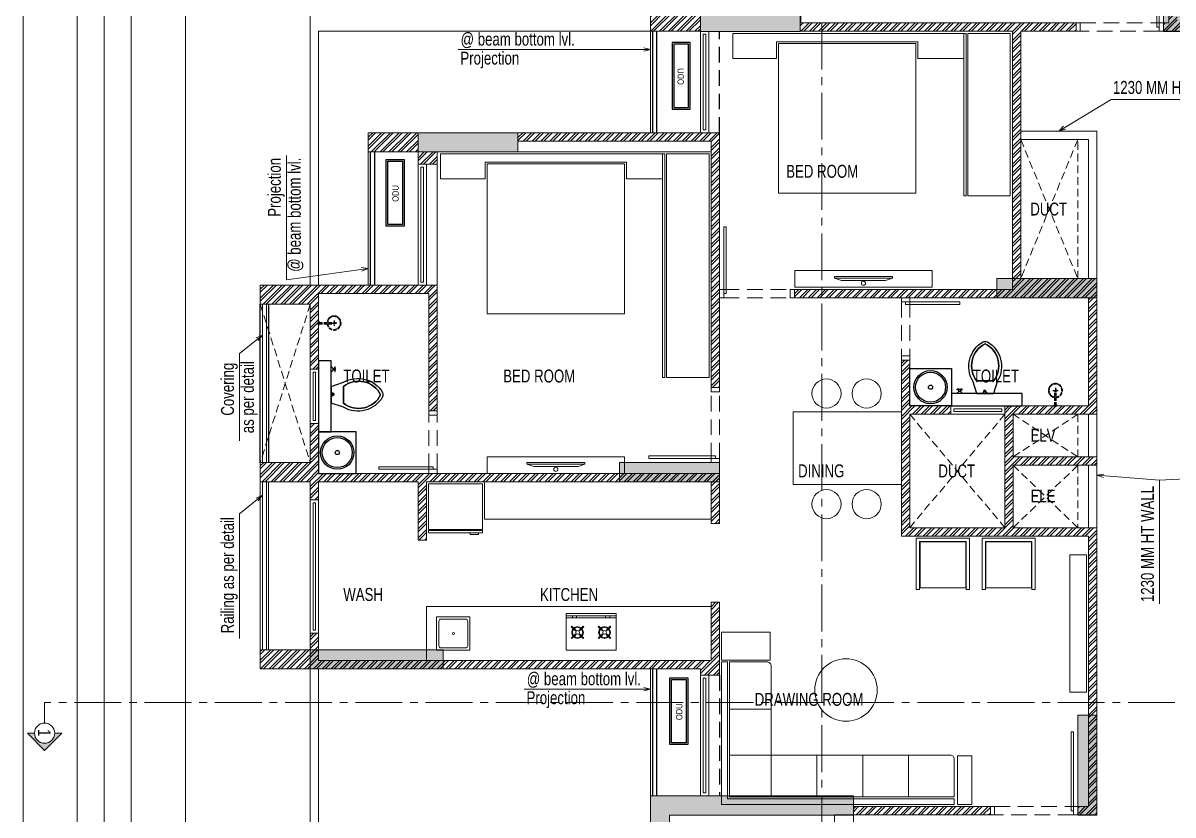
# Model space of a CAD drawing. Header units: inches. Extents: x 822859 to 1009930, y 496782 to 576896.
# Drawn here: x 859836 to 873649, y 515730 to 525241 of the extents above; entities that cross this region are included whole.
import ezdxf
from ezdxf.enums import TextEntityAlignment as Align

# ---------------------------------------------------------------- set-up
doc = ezdxf.new("R2010")
doc.units = ezdxf.units.IN
doc.header["$LTSCALE"] = 750
doc.header["$MEASUREMENT"] = 0
for name, pattern in [('CENTER', [2, 1.25, -0.25, 0.25, -0.25]), ('CENTER2', [1.125, 0.75, -0.125, 0.125, -0.125]), ('HIDDEN', [0.375, 0.25, -0.125]), ('HIDDEN2', [0.1875, 0.125, -0.0625])]:
    doc.linetypes.add(name, pattern=pattern)
for name, color, linetype, lineweight in [('COLUMN', 5, 'Continuous', 13), ('d-fur', 250, 'Continuous', 9), ('DOOR-MSA', 8, 'Continuous', 13), ('DOTTED LINE-MSA', 8, 'HIDDEN2', 13), ('ELE-01-MSA', 8, 'Continuous', 18), ('ELE-03-MSA', 145, 'Continuous', 18), ('ELE-04-MSA', 139, 'Continuous', 15), ('FURNITURE-MSA', 251, 'Continuous', 5), ('SECTION LINE', 14, 'CENTER', 9), ('TEXT DETAIL-MSA', 8, 'Continuous', 13), ('TEXT ROOM NAME-MSA', 8, 'Continuous', 13), ('WALL HATCH-MSA', 251, 'Continuous', 9), ('WALL-MSA', 11, 'Continuous', 18), ('WINDOW-MSA', 8, 'Continuous', 13)]:
    doc.layers.add(name, color=color, linetype=linetype, lineweight=lineweight)
for name, color, linetype in [('ELE-02-MSA', 8, 'Continuous'), ('P.FIXTURE', 8, 'Continuous'), ('R.C.C HATCH-MSA', 250, 'Continuous')]:
    doc.layers.add(name, color=color, linetype=linetype)
doc.styles.add('125', font='swisscl.ttf', dxfattribs={"height": 125})
doc.styles.add('ARIAL', font='ARIALN.TTF', dxfattribs={"height": 360})
doc.styles.add('Arial Narrow', font='swisscl.ttf', dxfattribs={"height": 150})
doc.styles.add('Arial-Reg', font='swisscl.ttf', dxfattribs={"height": 155})
doc.styles.add('MtXpl_Swis721_LtCn_B', font='swisscl.ttf')
doc.dimstyles.new('100 K.T', dxfattribs={"dimtxt": 360, "dimasz": 80, "dimexe": 0.18, "dimexo": 0.0625, "dimgap": 1, "dimtad": 1, "dimdec": 0, "dimzin": 0, "dimdsep": 46, "dimtxsty": 'ARIAL', "dimblk": 'DOT', "dimcen": 0.09, "dimse1": 1, "dimse2": 1, "dimclrd": 50, "dimclrt": 256, "dimadec": 0, "dimazin": 0, "dimtfac": 1, "dimtdec": 0, "dimtofl": 0, "dimtmove": 1, "dimatfit": 0, "dimfxl": 1, "dimtolj": 1, "dimtzin": 0, "dimlwd": -1, "dimarcsym": 0})
pattern_1 = [(45, (36976.4, 0), (-53.0330086, 53.0330086), []), (45, (37011.755, 0), (-53.0330086, 53.0330086), [])]

# ---------------------------------------------------------------- blocks, each defined once
blk = doc.blocks.new('t4tgg34')
for points in [[(375405, -62759), (375391, -62745), (375391, -62738), (375371, -62738), (375371, -62720), (375391, -62720), (375391, -62713), (375405, -62699), (375405, -62635), (375255, -62585, 0.412342), (374785, -62709, 0.132891), (374785, -62761, 0.412336), (375255, -62885), (375405, -62835)], [(375255, -62835, -0.475238), (374809, -62735, -0.475243), (375255, -62635)]]:
    blk.add_lwpolyline(points, format="xyb", close=True)
blk.add_lwpolyline([(375255, -62835), (375255, -62635, 0.475243), (374809, -62735, 0.475238), (375255, -62835, 0.489246)], format="xyb")
blk.add_lwpolyline([(375405, -62635), (375405, -62699), (375391, -62713), (375391, -62720), (375371, -62720), (375371, -62738), (375391, -62738), (375391, -62745), (375405, -62759), (375405, -62699), (375405, -62835)])
blk = doc.blocks.new('9')
at = {"linetype": 'Continuous'}
for p, q in [((709870, -390415), (709870, -390434)), ((709876, -390434), (709870, -390434)), ((709876, -390415), (709876, -390434))]:
    blk.add_line(p, q, dxfattribs=at)
for points in [[(709876, -390396), (709876, -390377), (709870, -390377), (709870, -390396)], [(709895, -390396), (709920, -390370), (709920, -390440), (709895, -390415)]]:
    blk.add_lwpolyline(points, dxfattribs=at)
blk.add_lwpolyline([(709895, -390415), (709870, -390415), (709870, -390396), (709895, -390396)], close=True, dxfattribs=at)
blk = doc.blocks.new('SHOWE')
at = {"linetype": 'HIDDEN', "ltscale": 0.2}
for p, q in [((3964261, -1171718), (3964261, -1171675)), ((3964261, -1171675), (3964263, -1171675)), ((3964261, -1171718), (3964263, -1171718)), ((3964264, -1171676), (3964264, -1171716)), ((3964269, -1171681), (3964269, -1171696)), ((3964269, -1171689), (3964438, -1171689)), ((3964269, -1171712), (3964269, -1171696)), ((3964269, -1171704), (3964438, -1171704)), ((3964479, -1171696), (3964416, -1171696)), ((3964447, -1171665), (3964447, -1171728))]:
    blk.add_line(p, q, dxfattribs=at)
for radius in [12.5, 10.6]:
    blk.add_circle((3964447, -1171696), radius, dxfattribs=at)
for centre, radius, start, end in [((3964447, -1171696), 84.1, 185.2383, 174.7617), ((3964447, -1171696), 81.4, 185.4105, 174.5895), ((3964447, -1171696), 78, 185.6496, 174.3504), ((3964262, -1171676), 1.76, 358.0282, 62.0821), ((3964262, -1171716), 1.76, 297.9179, 1.9718), ((3964260, -1171685), 10.1, 28.3436, 64.2104), ((3964260, -1171707), 10.1, 295.7896, 331.6564)]:
    blk.add_arc(centre, radius, start, end, dxfattribs=at)
blk = doc.blocks.new('A$C0454f6c0')
at = {"layer": 'WINDOW-MSA', "ltscale": 5000}
for points in [[(0, 1050), (0, 1000), (-100, 1000), (-100, 1050)], [(0, 0), (0, 50), (-100, 50), (-100, 0)]]:
    blk.add_lwpolyline(points, close=True, dxfattribs=at)
at = {"layer": 'WINDOW-MSA', "linetype": 'HIDDEN'}
for points in [[(-100, 1000), (-100, 50)], [(0, 50), (0, 1000)]]:
    blk.add_lwpolyline(points, dxfattribs=at)
at = {"layer": 'WINDOW-MSA', "ltscale": 5000, "elevation": 0}
blk.add_lwpolyline([(-50, 50), (-1000, 50), (-1000, 80), (-50, 80)], close=True, dxfattribs=at)
blk = doc.blocks.new('A$C16cd5f5f')
at = {"layer": 'WINDOW-MSA', "ltscale": 5000}
for points in [[(50, 50), (50, 850), (80, 850), (80, 50)], [(0, 0), (50, 0), (50, 100), (0, 100)], [(900, 0), (850, 0), (850, 100), (900, 100)]]:
    blk.add_lwpolyline(points, close=True, dxfattribs=at)
at = {"layer": 'WINDOW-MSA', "linetype": 'HIDDEN', "elevation": 0}
blk.add_lwpolyline([(50, 100), (850, 100)], dxfattribs=at)
at = {"layer": 'WINDOW-MSA', "linetype": 'HIDDEN'}
blk.add_lwpolyline([(50, 0), (850, 0)], dxfattribs=at)
blk = doc.blocks.new('A$Ca69f7aba')
at = {"layer": 'WINDOW-MSA', "ltscale": 5000}
for points in [[(-750, 0), (-700, 0), (-700, -100), (-750, -100)], [(0, 0), (-50, 0), (-50, -100), (0, -100)], [(-50, -50), (-50, -700), (-80, -700), (-80, -50)]]:
    blk.add_lwpolyline(points, close=True, dxfattribs=at)
at = {"layer": 'WINDOW-MSA', "linetype": 'HIDDEN'}
blk.add_lwpolyline([(-50, 0), (-700, 0)], dxfattribs=at)
at = {"layer": 'WINDOW-MSA', "linetype": 'HIDDEN', "elevation": 0}
blk.add_lwpolyline([(-50, -100), (-700, -100)], dxfattribs=at)
blk = doc.blocks.new('A$Cbea8c011')
at = {"layer": 'ELE-02-MSA', "elevation": 0}
for points in [[(400, -108), (-400, -108), (-400, 108), (400, 108)], [(380, -88), (-380, -88), (-380, 88), (380, 88)]]:
    blk.add_lwpolyline(points, close=True, dxfattribs=at)
at = {"layer": 'TEXT DETAIL-MSA', "style": 'Arial Narrow'}
blk.add_text('ODU', height=75, dxfattribs=at).set_placement((-106, -42, 0))
blk = doc.blocks.new('BLOCK-G & H TYPICAL COLOUMN')
at = {"layer": 'R.C.C HATCH-MSA'}
h = blk.add_hatch(color=256, dxfattribs=at)
h.dxf.hatch_style = 1
h.paths.add_polyline_path([(172697.62, -104207.75), (172688.57, -104207.75), (172688.57, -104255), (172697.62, -104255)])
h.paths.add_polyline_path([(172327.12, -104207.75), (172336.18, -104207.75), (172336.18, -104255), (172327.12, -104255)])
h.paths.add_polyline_path([(172819.88, -104207.75), (172819.88, -104216.81), (172867.12, -104216.81), (172867.12, -104207.75)])
h.paths.add_polyline_path([(172204.87, -104207.75), (172204.87, -104216.81), (172157.62, -104216.81), (172157.62, -104207.75)])
h.paths.add_polyline_path([(172561.18, -104240.06), (172552.12, -104240.06), (172552.12, -104287.31), (172561.18, -104287.31)])
h.paths.add_polyline_path([(172463.57, -104240.06), (172472.62, -104240.06), (172472.62, -104287.31), (172463.57, -104287.31)])
h.paths.add_polyline_path([(172177.87, -104422.2), (172177.87, -104431.25), (172130.62, -104431.25), (172130.62, -104422.2)])
h.paths.add_polyline_path([(172894.12, -104422.2), (172894.12, -104431.25), (172846.88, -104431.25), (172846.88, -104422.2)])
h.paths.add_polyline_path([(172336.12, -104486.75), (172336.12, -104495.81), (172288.87, -104495.81), (172288.87, -104486.75)])
h.paths.add_polyline_path([(172202.62, -104543.75), (172202.62, -104552.81), (172155.37, -104552.81), (172155.37, -104543.75)])
h.paths.add_polyline_path([(172822.13, -104543.75), (172822.13, -104552.81), (172869.37, -104552.81), (172869.37, -104543.75)])
h.paths.add_polyline_path([(172516.9, -104495.81), (172507.85, -104495.81), (172507.85, -104448.56), (172516.9, -104448.56)])
h.paths.add_polyline_path([(172697.62, -104104.25), (172688.57, -104104.25), (172688.57, -104057.01), (172697.62, -104057.01)])
h.paths.add_polyline_path([(172327.12, -104104.25), (172336.18, -104104.25), (172336.18, -104057.01), (172327.12, -104057.01)])
h.paths.add_polyline_path([(172819.88, -104104.25), (172819.88, -104095.2), (172867.12, -104095.2), (172867.12, -104104.25)])
h.paths.add_polyline_path([(172204.87, -104104.25), (172204.87, -104095.2), (172157.62, -104095.2), (172157.62, -104104.25)])
h.paths.add_polyline_path([(172561.18, -104071.94), (172552.12, -104071.94), (172552.12, -104024.7), (172561.18, -104024.7)])
h.paths.add_polyline_path([(172463.57, -104071.94), (172472.62, -104071.94), (172472.62, -104024.7), (172463.57, -104024.7)])
h.paths.add_polyline_path([(172177.87, -103889.81), (172177.87, -103880.75), (172130.62, -103880.75), (172130.62, -103889.81)])
h.paths.add_polyline_path([(172894.12, -103889.81), (172894.12, -103880.75), (172846.88, -103880.75), (172846.88, -103889.81)])
h.paths.add_polyline_path([(172336.12, -103825.25), (172336.12, -103816.2), (172288.87, -103816.2), (172288.87, -103825.25)])
h.paths.add_polyline_path([(172202.62, -103768.25), (172202.62, -103759.2), (172155.37, -103759.2), (172155.37, -103768.25)])
h.paths.add_polyline_path([(172822.13, -103768.25), (172822.13, -103759.2), (172869.37, -103759.2), (172869.37, -103768.25)])
h.paths.add_polyline_path([(172516.9, -103816.2), (172507.85, -103816.2), (172507.85, -103863.44), (172516.9, -103863.44)])
h.paths.add_polyline_path([(172548.37, -103699.31), (172548.37, -103690.25), (172595.62, -103690.25), (172595.62, -103699.31)])
h.paths.add_polyline_path([(172476.37, -103699.31), (172476.37, -103690.25), (172429.13, -103690.25), (172429.13, -103699.31)])
h.paths.add_polyline_path([(172726.82, -103612.31), (172726.82, -103603.25), (172774.06, -103603.25), (172774.06, -103612.31)])
h.paths.add_polyline_path([(172297.93, -103612.31), (172297.93, -103603.25), (172250.69, -103603.25), (172250.69, -103612.31)])
h.paths.add_polyline_path([(172920.37, -103523.81), (172920.37, -103514.75), (172857.56, -103514.75), (172857.56, -103523.81)])
h.paths.add_polyline_path([(172104.37, -103523.81), (172104.37, -103514.75), (172167.19, -103514.75), (172167.19, -103523.81)])
h.paths.add_polyline_path([(172476.37, -103492.94), (172467.32, -103492.94), (172467.32, -103445.7), (172476.37, -103445.7)])
h.paths.add_polyline_path([(172548.37, -103492.94), (172557.43, -103492.94), (172557.43, -103445.7), (172548.37, -103445.7)])
h.paths.add_polyline_path([(172663.43, -103454.75), (172759.5, -103454.75), (172759.5, -103349.7), (172663.43, -103349.7), (172663.43, -103358.75), (172750.44, -103358.75), (172750.44, -103445.7), (172663.43, -103445.7)])
h.paths.add_polyline_path([(172361.32, -103454.75), (172265.25, -103454.75), (172265.25, -103349.7), (172361.32, -103349.7), (172361.32, -103358.75), (172274.31, -103358.75), (172274.31, -103445.7), (172361.32, -103445.7)])
h.paths.add_polyline_path([(172428.37, -103358.75), (172419.32, -103358.75), (172419.32, -103311.51), (172428.37, -103311.51)])
h.paths.add_polyline_path([(172428.37, -103132.74), (172419.32, -103132.74), (172419.32, -103179.99), (172428.37, -103179.99)])
h.paths.add_polyline_path([(172151.62, -103286.75), (172151.62, -103277.7), (172104.37, -103277.7), (172104.37, -103286.75)])
h.paths.add_polyline_path([(172245.43, -103162.74), (172245.43, -103153.68), (172198.19, -103153.68), (172198.19, -103162.74)])
h.paths.add_polyline_path([(172428.37, -103021.25), (172419.32, -103021.25), (172419.32, -103068.5), (172428.37, -103068.5)])
h.paths.add_polyline_path([(172245.43, -102997.25), (172236.37, -102997.25), (172236.37, -103044.5), (172245.43, -103044.5)])
h.paths.add_polyline_path([(172104.37, -102997.25), (172104.37, -103006.31), (172151.62, -103006.31), (172151.62, -102997.25)])
h.paths.add_polyline_path([(172596.37, -103358.75), (172605.43, -103358.75), (172605.43, -103311.51), (172596.37, -103311.51)])
h.paths.add_polyline_path([(172596.37, -103132.74), (172605.43, -103132.74), (172605.43, -103179.99), (172596.37, -103179.99)])
h.paths.add_polyline_path([(172873.13, -103286.75), (172873.13, -103277.7), (172920.37, -103277.7), (172920.37, -103286.75)])
h.paths.add_polyline_path([(172779.32, -103162.74), (172779.32, -103153.68), (172826.56, -103153.68), (172826.56, -103162.74)])
h.paths.add_polyline_path([(172596.37, -103021.25), (172605.43, -103021.25), (172605.43, -103068.5), (172596.37, -103068.5)])
h.paths.add_polyline_path([(172779.32, -102997.25), (172788.37, -102997.25), (172788.37, -103044.5), (172779.32, -103044.5)])
h.paths.add_polyline_path([(172920.37, -102997.25), (172920.37, -103006.31), (172873.13, -103006.31), (172873.13, -102997.25)])
h.paths.add_polyline_path([(172548.37, -104612.7), (172548.37, -104621.75), (172595.62, -104621.75), (172595.62, -104612.7)])
h.paths.add_polyline_path([(172476.37, -104612.7), (172476.37, -104621.75), (172429.13, -104621.75), (172429.13, -104612.7)])
h.paths.add_polyline_path([(172297.93, -104699.7), (172297.93, -104708.75), (172250.69, -104708.75), (172250.69, -104699.7)])
h.paths.add_polyline_path([(172104.37, -104788.2), (172104.37, -104797.25), (172167.19, -104797.25), (172167.19, -104788.2)])
h.paths.add_polyline_path([(172726.82, -104699.7), (172726.82, -104708.75), (172774.06, -104708.75), (172774.06, -104699.7)])
h.paths.add_polyline_path([(172920.37, -104788.2), (172920.37, -104797.25), (172857.56, -104797.25), (172857.56, -104788.2)])
h.paths.add_polyline_path([(172476.37, -104819.06), (172467.32, -104819.06), (172467.32, -104866.31), (172476.37, -104866.31)])
h.paths.add_polyline_path([(172548.37, -104819.06), (172557.43, -104819.06), (172557.43, -104866.31), (172548.37, -104866.31)])
h.paths.add_polyline_path([(172663.43, -104857.25), (172759.5, -104857.25), (172759.5, -104962.31), (172663.43, -104962.31), (172663.43, -104953.25), (172750.44, -104953.25), (172750.44, -104866.31), (172663.43, -104866.31)])
h.paths.add_polyline_path([(172361.32, -104857.25), (172265.25, -104857.25), (172265.25, -104962.31), (172361.32, -104962.31), (172361.32, -104953.25), (172274.31, -104953.25), (172274.31, -104866.31), (172361.32, -104866.31)])
h.paths.add_polyline_path([(172428.37, -104953.25), (172419.32, -104953.25), (172419.32, -105000.5), (172428.37, -105000.5)])
h.paths.add_polyline_path([(172428.37, -105178.31), (172419.32, -105178.31), (172419.32, -105131.06), (172428.37, -105131.06)])
h.paths.add_polyline_path([(172151.62, -105025.25), (172151.62, -105034.31), (172104.37, -105034.31), (172104.37, -105025.25)])
h.paths.add_polyline_path([(172245.43, -105072.5), (172236.37, -105072.5), (172236.37, -105025.25), (172245.43, -105025.25)])
h.paths.add_polyline_path([(172428.37, -105290.75), (172419.32, -105290.75), (172419.32, -105243.51), (172428.37, -105243.51)])
h.paths.add_polyline_path([(172245.43, -105314.75), (172236.37, -105314.75), (172236.37, -105267.51), (172245.43, -105267.51)])
h.paths.add_polyline_path([(172104.37, -105277.35), (172113.43, -105277.35), (172113.43, -105314.75), (172104.37, -105314.75)])
h.paths.add_polyline_path([(172596.37, -104953.25), (172605.43, -104953.25), (172605.43, -105000.5), (172596.37, -105000.5)])
h.paths.add_polyline_path([(172596.37, -105178.31), (172605.43, -105178.31), (172605.43, -105131.06), (172596.37, -105131.06)])
h.paths.add_polyline_path([(172873.13, -105025.25), (172873.13, -105034.31), (172920.37, -105034.31), (172920.37, -105025.25)])
h.paths.add_polyline_path([(172788.37, -105025.25), (172779.32, -105025.25), (172779.32, -105072.5), (172788.37, -105072.5)])
h.paths.add_polyline_path([(172596.37, -105290.75), (172605.43, -105290.75), (172605.43, -105243.51), (172596.37, -105243.51)])
h.paths.add_polyline_path([(172779.32, -105314.75), (172788.37, -105314.75), (172788.37, -105267.51), (172779.32, -105267.51)])
h.paths.add_polyline_path([(172911.32, -105314.75), (172920.37, -105314.75), (172920.37, -105277.35), (172911.32, -105277.35)])
h.paths.add_polyline_path([(172688.63, -104486.75), (172688.63, -104495.81), (172735.87, -104495.81), (172735.87, -104486.75)])
h.paths.add_polyline_path([(172688.63, -103825.25), (172688.63, -103816.2), (172735.87, -103816.2), (172735.87, -103825.25)])
at = {"layer": 'COLUMN'}
for points in [[(172516.9, -104495.81), (172507.85, -104495.81), (172507.85, -104448.56), (172516.9, -104448.56)], [(172336.12, -104486.75), (172336.12, -104495.81), (172288.87, -104495.81), (172288.87, -104486.75)], [(172202.62, -104543.75), (172202.62, -104552.81), (172155.37, -104552.81), (172155.37, -104543.75)], [(172476.37, -104612.7), (172476.37, -104621.75), (172429.13, -104621.75), (172429.13, -104612.7)], [(172297.93, -104699.7), (172297.93, -104708.75), (172250.69, -104708.75), (172250.69, -104699.7)], [(172104.37, -104788.2), (172104.37, -104797.25), (172167.19, -104797.25), (172167.19, -104788.2)], [(172476.37, -104819.06), (172467.32, -104819.06), (172467.32, -104866.31), (172476.37, -104866.31)], [(172361.32, -104857.25), (172265.25, -104857.25), (172265.25, -104962.31), (172361.32, -104962.31), (172361.32, -104953.25), (172274.31, -104953.25), (172274.31, -104866.31), (172361.32, -104866.31)]]:
    blk.add_lwpolyline(points, close=True, dxfattribs=at)
blk = doc.blocks.new('_Dot')
at = {"linetype": 'ByBlock', "lineweight": -2}
blk.add_line((-0.5, 0), (-1, 0), dxfattribs=at)
at = {"linetype": 'ByBlock', "const_width": 0.5}
blk.add_lwpolyline([(-0.25, 0, 1), (0.25, 0, 1)], format="xyb", close=True, dxfattribs=at)
blk = doc.blocks.new('STUV')
at = {"layer": 'FURNITURE-MSA'}
for p, q in [((169, 0, 0), (169, -600, 0)), ((-81, -70), (-75, -63)), ((-31, -120), (-81, -70)), ((-75, -63), (-25, -113)), ((-25, -113), (-31, -120)), ((12, -113), (62, -63)), ((18, -120), (12, -113)), ((68, -70), (18, -120)), ((62, -63), (68, -70)), ((169, -76, 0), (194, -76, 0)), ((194, -126, 0), (169, -126, 0)), ((-81, -207), (-31, -157)), ((-75, -213), (-81, -207)), ((-25, -163), (-75, -213)), ((-31, -157), (-25, -163)), ((12, -163), (18, -157)), ((62, -213), (12, -163)), ((18, -157), (68, -207)), ((68, -207), (62, -213)), ((-81, -393), (-75, -387)), ((-31, -443), (-81, -393)), ((-75, -387), (-25, -437)), ((12, -437), (62, -387)), ((68, -393), (18, -443)), ((62, -387), (68, -393)), ((-81, -530), (-31, -480)), ((-75, -537), (-81, -530)), ((-25, -487), (-75, -537)), ((-25, -437), (-31, -443)), ((-31, -480), (-25, -487)), ((18, -443), (12, -437)), ((12, -487), (18, -480)), ((62, -537), (12, -487)), ((18, -480), (68, -530)), ((68, -530), (62, -537)), ((194, -474, 0), (169, -474, 0)), ((194, -524, 0), (169, -524, 0))]:
    blk.add_line(p, q, dxfattribs=at)
for points in [[(-219, -600), (219, -600), (219, 0), (-219, 0)], [(219, -600), (194, -600), (194, 0), (219, 0)]]:
    blk.add_lwpolyline(points, close=True, dxfattribs=at)
for centre, radius in [((-7, -138), 70.6), ((-7, -138), 61.8), ((-7, -138), 22.1), ((-7, -462), 70.6), ((-7, -462), 61.8), ((-7, -462), 22.1)]:
    blk.add_circle(centre, radius, dxfattribs=at)
blk = doc.blocks.new('G$C1887B0AA')
at = {"layer": 'FURNITURE-MSA'}
blk.add_lwpolyline([(0, 0), (300, 0), (300, 300), (0, 300)], close=True, dxfattribs=at)
blk.add_lwpolyline([(40, 20), (260, 20, 0.414214), (280, 40), (280, 260, 0.414214), (260, 280), (40, 280, 0.414214), (20, 260), (20, 40, 0.414214)], format="xyb", close=True, dxfattribs=at)
blk.add_circle((150, 150), 10, dxfattribs=at)
blk = doc.blocks.new('G$C7997B730')
at = {"layer": 'FURNITURE-MSA'}
for p, q in [((36, 1325, 0), (0, 1325, 0)), ((0, 1325, 0), (0, 0, 0)), ((36, 1325, 0), (0, 1325, 0)), ((93, 1169, 0), (36, 1325, 0)), ((36, 0, 0), (36, 1325, 0)), ((93, 1169, 0), (36, 1325, 0)), ((93, 156, 0), (93, 1169, 0)), ((36, 0, 0), (0, 0, 0)), ((93, 156, 0), (36, 0, 0))]:
    blk.add_line(p, q, dxfattribs=at)
blk = doc.blocks.new('G$CA9DB4A96')
at = {"layer": 'FURNITURE-MSA'}
for points in [[(550, 0), (550, 650), (0, 650), (0, 0)], [(560, 0), (590, 0), (590, 650), (560, 650)], [(590, 500), (610, 500), (610, 600), (590, 600)]]:
    blk.add_lwpolyline(points, close=True, dxfattribs=at)
blk = doc.blocks.new('A$Caebde61c')
at = {"layer": 'FURNITURE-MSA'}
for p, q in [((1525, -39511), (4816, -39511)), ((1525, -41110), (1525, -39660)), ((2095, -43922), (2095, -43472)), ((4816, -43922), (2095, -43922)), ((1395, -44970), (1395, -45620)), ((4816, -44970), (1395, -44970)), ((5536, -46203, 0), (5036, -46203, 0)), ((5536, -46754, 0), (5036, -46754, 0)), ((5536, -46754, 0), (5536, -47254, 0)), ((6086, -47254), (6086, -46754)), ((6636, -47254), (6636, -46754)), ((7186, -47254), (7186, -46754))]:
    blk.add_line(p, q, dxfattribs=at)
for points in [[(5599, -38188), (7299, -38188), (7299, -38388), (7849, -38388), (7849, -38088), (5077, -38088), (5077, -38388), (5599, -38388)], [(7879, -40038), (7879, -38088), (7849, -38088), (7849, -40038)], [(8409, -40038), (8409, -38088), (7899, -38088), (7899, -40038)], [(7274, -38208), (7274, -40008), (5624, -40008), (5624, -38208)], [(2100, -39636), (3800, -39636), (3800, -39836), (4231, -39836), (4231, -39536), (1564, -39536), (1564, -39836), (2100, -39836)], [(4261, -42222), (4261, -39536), (4231, -39536), (4231, -42222)], [(4791, -42222), (4791, -39536), (4281, -39536), (4281, -42222)], [(3775, -39656), (3775, -41456), (2125, -41456), (2125, -39656)], [(5820, -40937), (5820, -41137), (7470, -41137), (7470, -40937)], [(5801, -43506), (7101, -43506), (7101, -42631), (5801, -42631)], [(2125, -43172), (2125, -43372), (3775, -43372), (3775, -43172)], [(9124, -44349), (9324, -44349), (9324, -45999), (9124, -45999)], [(5526, -45615), (5526, -45279), (4941, -45279), (4941, -45615)], [(4941, -45635), (5011, -45635), (5011, -47279), (7736, -47279), (7736, -47349), (4941, -47349)], [(7776, -46764), (7946, -46764), (7946, -47349), (7776, -47349)]]:
    blk.add_lwpolyline(points, close=True, dxfattribs=at)
blk.add_lwpolyline([(5036, -47254), (7736, -47254), (7736, -46804, 0.414214), (7686, -46754), (5536, -46754), (5536, -45685, 0.414214), (5486, -45635), (5036, -45635), (5036, -47254)], format="xyb", dxfattribs=at)
for centre, radius in [((6645, -41088, 0), 25), ((6201, -42413), 175), ((6683, -42413), 175), ((2950, -43323, 0), 25), ((6201, -43741), 175), ((6683, -43741), 175), ((6435, -45973, 0), 375)]:
    blk.add_circle(centre, radius, dxfattribs=at)
at = {"layer": 'FURNITURE-MSA', "xscale": 0.5248800000000007, "yscale": 0.5248800000000007, "zscale": 0.5248800000000007, "rotation": 270}
for p in [(6298, -41008, 0), (2603, -43242, 0)]:
    blk.add_blockref('G$C7997B730', p, dxfattribs=at)
at = {"layer": 'FURNITURE-MSA'}
for name, p, rotation in [('G$CA9DB4A96', (1420, -43497), 270), ('STUV', (3073, -45275, 0), 90.00000000000001)]:
    blk.add_blockref(name, p, dxfattribs=dict(at, rotation=rotation))
at = {"layer": 'FURNITURE-MSA', "xscale": 1.333333333333333, "yscale": 1.333333333333333, "zscale": 1.333333333333333}
blk.add_blockref('G$C1887B0AA', (1518, -45495), dxfattribs=at)
blk = doc.blocks.new('section sym.')
h = blk.add_hatch(color=256)
h.dxf.hatch_style = 1
h.paths.add_polyline_path([(-240, 90), (-240, 153), (-393, 0), (-240, -153), (-240, -90, -0.414214), (-330, 0, -0.414214)])
at = {"layer": 'SECTION LINE', "linetype": 'Continuous'}
blk.add_line((-150, 0), (0, 0), dxfattribs=at)
blk.add_lwpolyline([(-240, -90), (-240, -153), (-393, 0), (-240, 153), (-240, 90)], dxfattribs=at)
blk.add_circle((-240, 0), 90, dxfattribs=at)
blk = doc.blocks.new('A$C37e82350')
at = {"layer": 'SECTION LINE', "linetype": 'CENTER2'}
for points in [[(46181, 15657), (46124, 15657), (46124, -11420), (46168, -11420)], [(-2542, -2027), (-2542, -2083), (61391, -2083), (61391, -2039)]]:
    blk.add_lwpolyline(points, dxfattribs=at)
at = {"layer": 'SECTION LINE', "xscale": -1.347826086956522, "yscale": 1.347826086956522, "zscale": 1.347826086956522}
blk.add_blockref('section sym.', (46168, -11420, 0), dxfattribs=at)
at = {"layer": 'SECTION LINE', "style": '125'}
blk.add_text('1', height=155, dxfattribs=at).set_placement((46487, -11423, 0), align=Align.MIDDLE)

msp = doc.modelspace()

# ---------------------------------------------------------------- hatches: boundary and pattern name
at = {"layer": 'WALL HATCH-MSA'}
h = msp.add_hatch(dxfattribs=at)
h.set_pattern_fill('ANSI32', color=256, scale=200)
h.set_pattern_definition(pattern_1)
h.paths.add_polyline_path([(873699, 530567), (874009, 530567), (874009, 530667), (873289, 530667), (873289, 530567), (873599, 530567), (873599, 528416), (872199, 528416), (872199, 528316), (873599, 528316), (873599, 525241), (873534, 525241), (873534, 525141), (873764, 525141), (873764, 525241), (873699, 525241), (873699, 528316), (875099, 528316), (875099, 528416), (873699, 528416)])
h = msp.add_hatch(dxfattribs=at)
h.set_pattern_fill('ANSI32', color=256, scale=200)
h.set_pattern_definition(pattern_1)
h.paths.add_polyline_path([(867972, 525141), (867972, 525371), (867372, 525371), (867372, 525141)])
h = msp.add_hatch(dxfattribs=at)
h.set_pattern_fill('ANSI32', color=256, scale=200)
h.set_pattern_definition(pattern_1)
h.paths.add_polyline_path([(872635, 521942), (872635, 520642), (871630, 520642), (871630, 519180), (870487, 519180), (870487, 520542), (870980, 520542), (870980, 520642), (870487, 520642), (870487, 521192), (870387, 521192), (870387, 519080), (872635, 519080), (872635, 515830), (872505, 515830), (872505, 515730), (872735, 515730), (872735, 519180), (871730, 519180), (871730, 519930), (872735, 519930), (872735, 520030), (871730, 520030), (871730, 520542), (872735, 520542), (872735, 522172), (871820, 522172), (871820, 525141), (872484, 525141), (872484, 525241), (869172, 525241), (869172, 525141), (871720, 525141), (871720, 522042), (869102, 522042), (869102, 521942)])
h = msp.add_hatch(dxfattribs=at)
h.set_pattern_fill('ANSI32', color=256, scale=200)
h.set_pattern_definition(pattern_1)
h.paths.add_polyline_path([(864581, 523693), (864581, 523923), (863981, 523923), (863981, 523693)])
h = msp.add_hatch(dxfattribs=at)
h.set_pattern_fill('ANSI32', color=256, scale=200)
h.set_pattern_definition(pattern_1)
h.paths.add_polyline_path([(868102, 523823), (868102, 520862), (868202, 520862), (868202, 523923), (865781, 523923), (865781, 523823)])
h = msp.add_hatch(dxfattribs=at)
h.set_pattern_fill('ANSI32', color=256, scale=200)
h.set_pattern_definition(pattern_1)
h.paths.add_polyline_path([(864811, 523544), (864811, 523693), (864581, 523693), (864581, 523544)])
h = msp.add_hatch(dxfattribs=at)
h.set_pattern_fill('ANSI32', color=256, scale=200)
h.set_pattern_definition(pattern_1)
h.paths.add_polyline_path([(863286, 521864), (863286, 521082), (863386, 521082), (863386, 521994), (864711, 521994), (864711, 520582), (864811, 520582), (864811, 522094), (862686, 522094), (862686, 521864)])
h = msp.add_hatch(dxfattribs=at)
h.set_pattern_fill('ANSI32', color=256, scale=200)
h.set_pattern_definition(pattern_1)
h.paths.add_polyline_path([(862686, 519962), (862686, 519732), (863286, 519732), (863286, 519514), (863386, 519514), (863386, 519732), (864581, 519732), (864581, 519032), (864681, 519032), (864681, 519732), (868102, 519732), (868102, 519232), (868202, 519232), (868202, 519832), (863386, 519832), (863386, 520432), (863286, 520432), (863286, 519962)])
h = msp.add_hatch(dxfattribs=at)
h.set_pattern_fill('ANSI32', color=256, scale=200)
h.set_pattern_definition(pattern_1)
h.paths.add_polyline_path([(862686, 517714), (862686, 517484), (867972, 517484), (867972, 517410), (868202, 517410), (868202, 518284), (868102, 518284), (868102, 517584), (863386, 517584), (863386, 517914), (863286, 517914), (863286, 517714)])
h = msp.add_hatch(dxfattribs=at)
h.set_pattern_fill('ANSI32', color=256, scale=200)
h.set_pattern_definition(pattern_1)
h.paths.add_polyline_path([(871455, 515830), (869812, 515830), (869812, 515730), (871455, 515730)])

# ---------------------------------------------------------------- linework, layer by layer
at = {"layer": 'd-fur', "ltscale": 100}
for points in [[(871205, 518439), (871165, 518439), (871165, 519015), (870606, 519015), (870606, 518439), (870566, 518439), (870566, 519055), (871205, 519055)], [(870612, 518459), (871159, 518459), (871159, 519009), (870612, 519009)], [(871994, 518439), (871954, 518439), (871954, 519015), (871395, 519015), (871395, 518439), (871355, 518439), (871355, 519055), (871994, 519055)], [(871401, 518459), (871948, 518459), (871948, 519009), (871401, 519009)]]:
    msp.add_lwpolyline(points, close=True, dxfattribs=at)
at = {"layer": 'Defpoints', "color": 1, "lineweight": 0}
for points in [[(887462, 566054), (859836, 566054), (859836, 501489), (887462, 501489)], [(886812, 565404), (860486, 565404), (860486, 502139), (886812, 502139)], [(886487, 565079), (860811, 565079), (860811, 502464), (886487, 502464)], [(886162, 564754), (861136, 564754), (861136, 502789), (886162, 502789)], [(885512, 564104), (861786, 564104), (861786, 503439), (885512, 503439)]]:
    msp.add_lwpolyline(points, close=True, dxfattribs=at)
at = {"layer": 'DOTTED LINE-MSA'}
for p, q in [((872505, 523841), (871820, 522172)), ((871820, 523841), (872505, 522172)), ((872505, 522172), (872505, 523841)), ((871630, 520542), (870487, 519180)), ((870487, 520542), (871630, 519180)), ((871730, 520030), (872505, 520542)), ((872505, 520030), (871730, 520542)), ((872505, 520542), (872505, 520030)), ((871730, 519930), (872505, 519180)), ((872505, 519930), (871730, 519180)), ((872505, 519930), (872505, 519180))]:
    msp.add_line(p, q, dxfattribs=at)
for points in [[(863286, 521864), (862686, 519962)], [(862686, 521864), (863286, 519962)]]:
    msp.add_lwpolyline(points, dxfattribs=at)
at = {"layer": 'ELE-01-MSA'}
for p, q in [((872635, 522172), (872635, 523841)), ((862711, 519962), (862711, 521864)), ((862761, 521864), (862761, 519962)), ((872635, 520542), (872635, 520030)), ((872735, 520542), (872735, 520030)), ((872635, 519930), (872635, 519180)), ((872735, 519930), (872735, 519180))]:
    msp.add_line(p, q, dxfattribs=at)
at = {"layer": 'ELE-01-MSA', "lineweight": 0}
for p, q in [((862711, 517714), (862711, 519732)), ((862761, 517714), (862761, 519732))]:
    msp.add_line(p, q, dxfattribs=at)
at = {"layer": 'ELE-01-MSA'}
for points in [[(872735, 522172), (872735, 523941), (871820, 523941)], [(872635, 523841), (871820, 523841)]]:
    msp.add_lwpolyline(points, dxfattribs=at)
at = {"layer": 'ELE-02-MSA', "linetype": 'HIDDEN'}
for p, q in [((869174, 526780), (869174, 525241)), ((868202, 523923), (868202, 525141)), ((868202, 517410), (868202, 515960))]:
    msp.add_line(p, q, dxfattribs=at)
at = {"layer": 'ELE-02-MSA'}
for p, q in [((867397, 525141), (867397, 523923)), ((867447, 525141), (867447, 523923)), ((864006, 523693), (864006, 522094)), ((864056, 523693), (864056, 522094)), ((862686, 519962), (862686, 521864)), ((862786, 521864), (862786, 519962)), ((867397, 517483), (867397, 515960)), ((867447, 517483), (867447, 515960))]:
    msp.add_line(p, q, dxfattribs=at)
at = {"layer": 'ELE-03-MSA'}
for p, q in [((863286, 522094), (863286, 528419)), ((863386, 522094), (863386, 525141)), ((867372, 525141), (863386, 525141)), ((863286, 511693), (863286, 517484)), ((863386, 513457), (863386, 517484))]:
    msp.add_line(p, q, dxfattribs=at)
at = {"layer": 'ELE-03-MSA', "lineweight": 0}
for p, q in [((862686, 517714), (862686, 519732)), ((862786, 517714), (862786, 519732))]:
    msp.add_line(p, q, dxfattribs=at)
at = {"layer": 'ELE-04-MSA'}
for p, q in [((867372, 525141), (867372, 523923)), ((863981, 523693), (863981, 522094)), ((867372, 517483), (867372, 515960))]:
    msp.add_line(p, q, dxfattribs=at)
at = {"layer": 'P.FIXTURE'}
for points in [[(863536, 520332), (863536, 521182), (863386, 521182), (863386, 520332)], [(870987, 521092), (870987, 520642), (870487, 520642), (870487, 521092)], [(871837, 520792), (870987, 520792), (870987, 520642), (871837, 520642)], [(863386, 519832), (863836, 519832), (863836, 520332), (863386, 520332)]]:
    msp.add_lwpolyline(points, close=True, dxfattribs=at)
for centre, radius in [((870737, 520867), 200), ((870737, 520867), 180), ((870737, 520867), 25), ((863611, 520082), 200), ((863611, 520082), 180), ((863611, 520082), 25)]:
    msp.add_circle(centre, radius, dxfattribs=at)
at = {"layer": 'WALL-MSA'}
for p, q in [((873599, 525241), (873599, 528316)), ((867372, 525141), (867372, 525371)), ((867972, 525141), (867972, 525371)), ((872484, 525241), (869172, 525241)), ((869172, 525141), (869172, 525241)), ((872484, 525141), (872484, 525241)), ((873534, 525141), (873534, 525241)), ((873534, 525241), (873599, 525241)), ((867372, 525141), (867972, 525141)), ((871720, 525141), (869172, 525141)), ((871720, 525141), (871720, 522042)), ((871820, 525141), (871820, 522172)), ((872484, 525141), (871820, 525141)), ((873534, 525141), (873764, 525141)), ((863981, 523923), (864581, 523923)), ((863981, 523693), (863981, 523923)), ((864581, 523693), (864581, 523923)), ((865781, 523923), (868202, 523923)), ((865781, 523823), (865781, 523923)), ((865781, 523823), (868102, 523823)), ((868102, 520862), (868102, 523823)), ((868202, 520862), (868202, 523923)), ((863981, 523693), (864581, 523693)), ((864811, 523693), (864581, 523693)), ((864811, 523544), (864811, 523693)), ((871820, 522172), (872735, 522172)), ((872735, 522172), (872735, 520542)), ((864811, 522094), (862686, 522094)), ((862686, 521864), (862686, 522094)), ((864811, 522094, 0), (864811, 520582)), ((869102, 521942), (869102, 522042)), ((869102, 522042), (871720, 522042)), ((863286, 521864), (862686, 521864)), ((863286, 521082), (863286, 521864)), ((864711, 521994), (863386, 521994)), ((863386, 521082), (863386, 521994)), ((864711, 521994, 0), (864711, 520582)), ((869102, 521942), (872635, 521942)), ((872635, 521942), (872635, 520642)), ((870387, 521192), (870487, 521192)), ((870387, 519080), (870387, 521192)), ((870487, 520642), (870487, 521192)), ((863386, 521082), (863286, 521082)), ((868102, 520862), (868202, 520862)), ((870487, 520642), (870980, 520642)), ((870980, 520542), (870980, 520642)), ((871630, 520642), (872635, 520642)), ((871630, 519180), (871630, 520642)), ((864811, 520582), (864711, 520582)), ((870487, 520542), (870980, 520542)), ((870487, 519180), (870487, 520542)), ((871730, 520542), (872735, 520542)), ((871730, 520030), (871730, 520542)), ((863386, 520432), (863286, 520432)), ((863286, 519962), (863286, 520432)), ((863386, 519832), (863386, 520432)), ((862686, 519962), (863286, 519962)), ((862686, 519732), (862686, 519962)), ((871730, 520030), (872735, 520030)), ((871730, 519930), (872735, 519930)), ((871730, 519180), (871730, 519930)), ((872735, 520030), (872735, 519930)), ((863386, 519832), (868202, 519832)), ((868202, 519232), (868202, 519832)), ((862686, 519732), (863286, 519732)), ((863286, 519732), (863286, 519514)), ((863386, 519732), (863386, 519514)), ((863386, 519732), (864581, 519732)), ((864581, 519732), (864581, 519032, 0)), ((864681, 519732), (864681, 519032, 0)), ((864681, 519732), (868102, 519732)), ((868102, 519232), (868102, 519732)), ((863286, 519514), (863386, 519514)), ((868102, 519232), (868202, 519232)), ((870487, 519180), (871630, 519180)), ((871730, 519180), (872735, 519180)), ((872735, 519180), (872735, 515730)), ((864581, 519032, 0), (864681, 519032, 0)), ((870387, 519080), (872635, 519080)), ((872635, 519080), (872635, 515830)), ((868102, 517584), (868102, 518284)), ((868102, 518284), (868202, 518284)), ((868202, 517410), (868202, 518284)), ((863286, 517914), (863386, 517914)), ((863286, 517914), (863286, 517714)), ((863386, 517914), (863386, 517584)), ((862686, 517484), (862686, 517714)), ((862686, 517714), (863286, 517714)), ((863386, 517584), (868102, 517584)), ((867972, 517484), (862686, 517484)), ((871455, 515830), (869812, 515830)), ((871455, 515830), (871455, 515730)), ((872635, 515830), (872505, 515830)), ((872505, 515830), (872505, 515730)), ((872735, 515730), (872505, 515730))]:
    msp.add_line(p, q, dxfattribs=at)
for points in [[(864811, 523544), (864581, 523544), (864581, 523693)], [(868202, 517410), (867972, 517410), (867972, 517484)], [(869812, 515830), (869812, 515151), (869582, 515151), (869582, 515730), (871455, 515730)]]:
    msp.add_lwpolyline(points, dxfattribs=at)
at = {"layer": 'WINDOW-MSA'}
for p, q in [((867972, 525141), (867972, 523923)), ((868072, 525141), (868072, 523923)), ((864581, 523544), (864581, 522094)), ((864681, 523544), (864681, 522094)), ((863286, 520432), (863286, 521082)), ((863386, 521082), (863386, 520432)), ((870980, 520642), (871630, 520642)), ((870980, 520542), (871630, 520542)), ((863286, 517914), (863286, 519514)), ((863386, 519514), (863386, 517914)), ((867972, 517410), (867972, 515960)), ((868072, 517410), (868072, 515960))]:
    msp.add_line(p, q, dxfattribs=at)
for points in [[(868037, 523958), (868037, 525106), (868007, 525106), (868007, 523958)], [(864646, 522129), (864646, 523509), (864616, 523509), (864616, 522129)], [(863321, 521047), (863321, 520467), (863351, 520467), (863351, 521047)], [(871595, 520607), (871015, 520607), (871015, 520577), (871595, 520577)], [(863321, 519479), (863321, 517949), (863351, 517949), (863351, 519479)], [(868037, 515995), (868037, 517375), (868007, 517375), (868007, 515995)]]:
    msp.add_lwpolyline(points, close=True, dxfattribs=at)

# ---------------------------------------------------------------- block references
at = {"color": 2, "rotation": 270}
msp.add_blockref('A$C37e82350', (871515, 563204), dxfattribs=at)
at = {"xscale": -1, "rotation": 270}
msp.add_blockref('A$Cbea8c011', (867740, 524605, 0), dxfattribs=at)
at = {"rotation": 90.00000000000001}
for p in [(864306, 523201, 0), (867714, 516976, 0)]:
    msp.add_blockref('A$Cbea8c011', p, dxfattribs=at)
at = {"layer": 'COLUMN', "xscale": 25.4, "yscale": 25.4, "zscale": 25.4}
msp.add_blockref('BLOCK-G & H TYPICAL COLOUMN', (-3508165, 3179334), dxfattribs=at)
at = {"layer": 'DOOR-MSA', "extrusion": (-1.86541e-41, 1.29247e-26, -1), "zscale": -1.000000000000001, "rotation": 270}
msp.add_blockref('A$C0454f6c0', (-873534, 525141, 0), dxfattribs=at)
at = {"layer": 'DOOR-MSA'}
msp.add_blockref('A$C16cd5f5f', (868202, 521942, 0), dxfattribs=at)
for p, rotation in [((870387, 521942, 0), 90.00000000000001), ((864811, 519832), 270)]:
    msp.add_blockref('A$Ca69f7aba', p, dxfattribs=dict(at, rotation=rotation))
at = {"layer": 'DOOR-MSA', "extrusion": (-2.58287e-41, 1.29247e-26, -1), "zscale": -1, "rotation": 270}
msp.add_blockref('A$C0454f6c0', (-872505, 515730, 0), dxfattribs=at)
at = {"layer": 'FURNITURE-MSA'}
msp.add_blockref('A$Caebde61c', (863286, 563204), dxfattribs=at)
at = {"layer": 'P.FIXTURE', "lineweight": 30}
msp.add_blockref('SHOWE', (-3100875, 1693334), dxfattribs=at)
at = {"layer": 'P.FIXTURE', "xscale": -1, "rotation": 90}
msp.add_blockref('t4tgg34', (808658, 896197), dxfattribs=at)
at = {"layer": 'P.FIXTURE'}
for p, rotation in [((1573456, 130677), 180), ((1261492, 1230712), 270)]:
    msp.add_blockref('9', p, dxfattribs=dict(at, rotation=rotation))
at = {"layer": 'P.FIXTURE', "xscale": -1}
msp.add_blockref('t4tgg34', (1238941, 583511), dxfattribs=at)
at = {"layer": 'P.FIXTURE', "lineweight": 30, "rotation": 90.00000000000001}
msp.add_blockref('SHOWE', (-299459, -3443620), dxfattribs=at)
at = {"layer": 'WINDOW-MSA', "rotation": 90.00000000000001}
msp.add_blockref('A$C16cd5f5f', (868202, 519962, 0), dxfattribs=at)

# ---------------------------------------------------------------- texts
at = {"layer": 'TEXT DETAIL-MSA', "style": '125'}
for s, p in [('@ beam bottom lvl.', (865778, 525047)), ('Projection', (865443, 524819)), ('1230 MM HT WALL', (873625, 524467)), ('@ beam bottom lvl.', (866573, 517366)), ('Projection', (866237, 517138))]:
    msp.add_text(s, height=155, dxfattribs=at).set_placement(p, align=Align.MIDDLE_CENTER)
for s, p in [('Projection', (862855, 523267)), ('@ beam bottom lvl.', (863095, 522938)), ('Covering', (862292, 520843)), ('as per detail', (862532, 520747)), ('1230 MM HT WALL', (873342, 518984)), ('Railing as per detail', (862292, 518609))]:
    msp.add_text(s, height=155, rotation=90, dxfattribs=at).set_placement(p, align=Align.MIDDLE_CENTER)
at = {"layer": 'TEXT ROOM NAME-MSA', "lineweight": 0}
for s, style, p in [('BED ROOM', 'MtXpl_Swis721_LtCn_B', (869003, 523382, 0)), ('DUCT', 'Arial-Reg', (871935, 522929)), ('TOILET', 'MtXpl_Swis721_LtCn_B', (863683, 520924, 0)), ('BED ROOM', 'MtXpl_Swis721_LtCn_B', (865604, 520924, 0)), ('TOILET', 'MtXpl_Swis721_LtCn_B', (871244, 520924, 0)), ('ELV', 'Arial-Reg', (871938, 520213)), ('DINING', 'MtXpl_Swis721_LtCn_B', (869146, 519785, 0)), ('DUCT', 'Arial-Reg', (870831, 519784)), ('ELE', 'Arial-Reg', (871938, 519483)), ('WASH', 'MtXpl_Swis721_LtCn_B', (863683, 518301, 0)), ('KITCHEN', 'MtXpl_Swis721_LtCn_B', (866046, 518300, 0)), ('DRAWING ROOM', 'MtXpl_Swis721_LtCn_B', (868625, 517041))]:
    msp.add_text(s, height=155, dxfattribs=dict(at, style=style)).set_placement(p)

# ---------------------------------------------------------------- leaders
at = {"layer": 'TEXT DETAIL-MSA'}
for points, override in [([(867372, 524923), (866250, 524923), (865061, 524923)], {"dimgap": 1, "dimtad": 0, "dimclrd": 256, "dimldrblk": 'Open30'}), ([(872277, 523941), (872908, 524323)], {"dimtad": 0, "dimclrd": 256, "dimldrblk": 'Open30'}), ([(874832, 523941), (874390, 524323), (872908, 524323)], {"dimgap": 1, "dimtad": 0, "dimclrd": 256, "dimldrblk": 'Open30'}), ([(863981, 522294), (862999, 522156), (862999, 523650)], {"dimgap": 1, "dimtad": 0, "dimclrd": 256, "dimldrblk": 'Open30'}), ([(862711, 521493), (862436, 521271), (862436, 520223)], {"dimgap": 1, "dimtad": 0, "dimclrd": 256, "dimldrblk": 'Open30'}), ([(872735, 519810), (873486, 519749), (873486, 518267)], {"dimgap": 1, "dimtad": 0, "dimclrd": 256, "dimldrblk": 'Open30'}), ([(874563, 519810), (873486, 519749), (873486, 518267)], {"dimgap": 1, "dimtad": 0, "dimclrd": 256, "dimldrblk": 'Open30'}), ([(862711, 519570), (862436, 519348), (862436, 517850)], {"dimgap": 1, "dimtad": 0, "dimclrd": 256, "dimldrblk": 'Open30'}), ([(867372, 517241), (866619, 517241), (865856, 517241)], {"dimgap": 1, "dimtad": 0, "dimclrd": 256, "dimldrblk": 'Open30'})]:
    msp.add_leader(points, dimstyle='100 K.T', override=override, dxfattribs=at)

doc.saveas('drawing.dxf')
